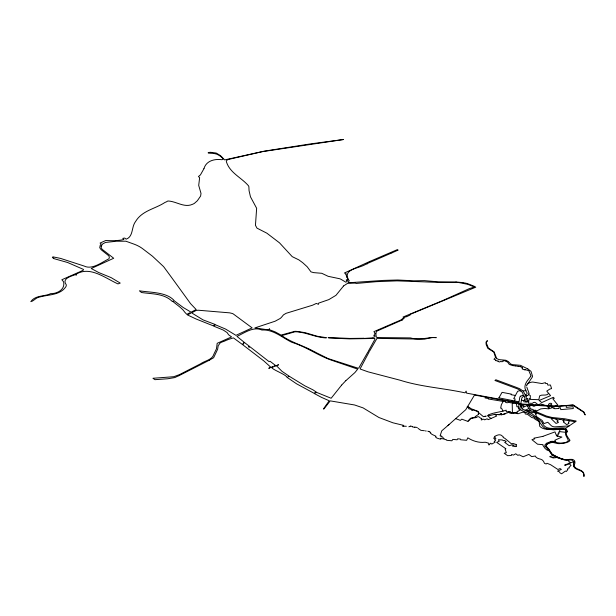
<?xml version="1.0" encoding="UTF-8"?>
<svg xmlns="http://www.w3.org/2000/svg" width="616" height="616" viewBox="0 0 616 616"><rect width="100%" height="100%" fill="white"/><g stroke="black" fill="none" stroke-linecap="round" stroke-linejoin="round"><path stroke-width="0.92" d="M525.594 395.433L525.24 394.787A2.957 1.709 0 0 0 527.027 392.831C522.73 386.74 525.64 382.636 529.775 377.639L530.484 376.507M375.852 333.348L376.415 331.731A6.037 3.488 0 0 1 377.292 330.923L402.233 319.989M418.01 428.336L420.897 430.338L424.409 430.73M478.401 414.476L475.09 416.701L475.883 417.14L470.539 418.279L467.698 421.329L461.777 419.157L460.375 420.382L455.771 418.664M559.474 431.6L565.557 432.309L565.865 431.208A3.18 1.84 0 0 0 562.308 429.098L560.013 429.267L559.428 432.147L558.581 432.062L559.012 433.51L558.05 433.602L558.404 435.004L557.003 434.965L557.442 436.059M520.913 404.427L520.728 406.329M315.015 352.059L327.966 358.52L358.15 368.229L358.812 367.998L368.014 351.767L369.084 352.021L360.152 368.761A1.016 0.585 0 0 0 360.429 369.115L368.022 371.825L400.269 380.264C421.352 386.964 443.52 388.095 465.049 392.854L466.15 391.083L466.551 393.131L516.863 402.41L520.736 403.942L521.629 399.391M521.644 399.33C520.782 396.904 526.665 395.464 522.753 395.41A3.673 2.125 0 0 0 522.522 395.441A1.732 1.001 0 0 0 522.283 395.487L520.774 396.142M530.53 376.307L531.084 376.037L528.844 370.74L525.795 369.785M101.232 245.915L101.24 247.863L102.187 249.349L113.706 258.258L91.237 268.514L98.691 272.526L111.088 277.6L120.228 283.083L117.972 283.914C105.436 278.27 89.736 265.457 75.868 274.405L76.284 275.175L75.483 274.567C71.572 276.184 61.461 278.394 66.22 284.715A8.016 4.628 0 0 1 65.758 286.894C60.006 295.318 48.595 294.502 39.855 296.974C36.198 297.205 33.734 301.185 30.8 301.678C35.151 295.041 44.837 296.612 50.658 293.647C57.134 293.801 65.427 289.605 63.602 281.789L61.846 279.749L81.25 271.171L83.522 270.008L83.406 269.385L67.583 262.493L53.415 258.489L53.754 258.073L52.368 257.688L52.837 256.826L60.599 258.412L84.099 266.035C92.03 270.062 101.717 262.339 108.77 258.889A6.668 3.85 0 0 0 109.148 258.204L109.301 257.488A6.668 3.85 0 0 0 108.578 255.632L101.132 249.711L99.73 247.717L100.223 245.284L101.224 243.928L100.085 243.05L105.798 240.494C111.742 240.841 118.126 240.833 123.878 239.524L122.8 238.346L124.74 238.069L126.18 239.17C133.572 236.513 131.285 226.904 135.566 221.537C142.119 210.518 154.963 208.986 164.803 202.541A4.505 2.603 0 0 1 165.989 202.048L167.906 200.993C176.261 201.216 184.122 208.046 192.446 204.335A15.292 8.832 0 0 0 194.379 203.38L197.336 200.77L200.608 196.065L201.009 193.424L198.706 185.401L199.638 177.631L198.429 176.561L200.423 174.906L203.942 168.684M520.743 406.752A4.659 2.695 0 0 1 520.72 406.452L523.369 407.184L523.977 405.598L520.82 405.413M526.649 385.839L526.742 385.308A5.436 3.142 0 0 0 526.811 385.1L526.834 385.031M516.993 413.405L516.447 413.19M518.78 403.418L519.835 397.081A8.624 4.982 0 0 1 519.989 396.858L520.312 396.504A4.974 2.872 0 0 1 520.505 396.319L520.759 396.15M529.922 398.837L529.121 398.798L528.42 403.172L532.309 403.388C536.059 399.538 536.952 407.315 540.401 403.726L544.598 405.305L558.666 406.16L573.211 404.881L584.037 412.112L585.2 414.968L583.36 412.019L572.811 405.189L554.962 406.491L528.582 404.989M549.495 406.013L548.918 406.783L549.457 408L548.879 408.385L546.962 405.882M551.412 406.098L551.274 406.968L554.284 406.883L554.415 406.244M528.952 393.432L528.975 393.208A1.686 0.97 0 0 1 528.959 393.016L526.865 387.341A6.306 3.642 0 0 0 526.834 387.164L526.819 387.118M345.946 274.251L345.992 273.335L344.329 273.042L369.646 261.515M528.952 393.655L528.798 394.109M568.653 420.497C570.116 422.73 567.097 422.337 568.984 423.323L566.728 424.663L563.394 421.975L564.14 421.66L562.878 420.497L564.148 419.927L575.267 421.737L576.237 421.075L564.964 418.818L551.951 417.455L546.4 416.031L533.248 410.479L533.864 410.218L532.286 409.224L531.747 409.447L530.122 408.038L528.52 404.82L519.581 404.273L514.899 402.51L474.497 395.033L465.781 409.678L447.947 425.502M525.602 395.457L526.557 398.86L527.766 398.721L526.811 399.661L527.473 402.017L523.839 401.801L523.639 400.477L521.436 400.354M573.696 463.779L573.665 462.254L574.497 461.954L574.412 461.461L564.595 465.049L564.957 465.442L569.253 463.871L571.055 465.365L569.369 467.028L569.276 468.083L568.529 467.875L567.351 469.3L567.898 469.546L566.35 471.471L565.465 471.032L561.615 473.796L559.867 472.795L559.528 471.91L557.557 471.117L561.376 469.415L560.044 468.568L557.904 469.484L550.658 464.741L547 463.278L546.161 464.01L544.444 463.324L543.558 461.315C541.587 458.204 538.276 459.652 535.897 457.034L535.373 456.017L531.654 456.61L528.844 454.392L523.153 456.795L519.18 454.824L517.894 455.355L515.746 453.784L513.498 455.078L511.526 454.5L511.388 455.501L507.599 455.678L504.196 453.245L506.337 452.683L505.135 449.11L505.928 448.779L496.673 442.38L499.23 441.302L498.398 439.755L502.402 439.955L503.449 440.756L504.558 440.409L506.206 441.703L504.666 442.35L509.232 445.707L512.15 444.821L514.191 445.222L512.389 446.053L515.307 446.623L516.431 446.161M524.308 396.342L525.232 399.584L524.478 399.545L524.324 400.523L525.332 400.577L526.01 401.94M573.658 465.219L573.696 463.786M569.785 440.632L569.469 441.079A13.729 7.923 0 0 1 569.184 441.318A6.291 3.634 0 0 1 568.776 441.603A5.421 3.126 0 0 1 568.483 441.772L566.427 442.627L560.729 443.458A3.034 1.756 0 0 1 560.106 443.574A5.159 2.98 0 0 1 559.151 443.643A5.036 2.911 0 0 1 558.212 443.605A4.312 2.487 0 0 1 557.75 443.551L552.498 442.327L548.648 443.274A4.027 2.325 0 0 0 548.348 443.458L546.692 444.66A4.012 2.318 0 0 0 546.446 445.083A2.903 1.679 0 0 0 546.361 445.468M522.376 367.791L522.199 368.791M101.17 246.084L102.71 243.921L105.459 242.465L116.455 241.233L125.887 241.21L134.404 244.275A34.057 19.666 0 0 1 143.051 249.018L152.483 256.225L163.617 266.643C172.649 278.871 181.689 291.414 190.567 303.657L196.173 309.54L191.083 312.173L183.221 307.507L174.52 301.001C167.213 291.915 150.45 292.592 139.378 290.814L141.488 292.5C151.929 294.109 164.141 293.355 172.226 301.416L173.096 301.055L173.543 301.409L173.05 301.617C176.892 304.912 182.536 308.508 184.708 312.12L186.802 314.368L189.913 312.728L190.698 313.29L187.356 314.884L196.173 319.034L213.251 325.825L214.969 324.386L203.034 319.881L191.622 312.866L196.265 310.387L198.468 310.241L229.714 312.859L232.378 313.505A6.483 3.742 0 0 1 233.472 314.083L252.129 327.889L235.943 335.35L225.579 329.06L215.431 324.778L213.783 326.164L223.254 330.053L227.127 332.594L228.621 334.811L231.578 336.913L217.186 343.305L216.478 348.772L213.806 354.323C212.25 359.983 204.774 360.722 200.547 363.817L179.464 374.613L173.735 376.715L152.922 378.278L155.001 379.672L167.875 378.74L174.829 377.57L177.293 376.384A18.187 10.503 0 0 0 178.679 375.829L209.14 360.314M523.261 395.364C523.254 392.677 520.674 389.289 517.625 391.329L513.736 398.637L514.968 398.906A2.056 1.186 0 0 1 515.107 399.091L514.591 400.939L498.891 397.867M516.354 444.76L515.977 445.568L516.416 446.115M486.278 341.695L486.255 341.749A6.06 3.496 0 0 0 486.14 342.011L486.124 342.034A5.829 3.365 0 0 0 485.993 342.673L486.201 344.614L487.78 348.31L493.77 352.021L495.587 357.534L493.963 359.267L495.888 359.998L495.364 360.56L498.382 361.038L497.99 361.461L499.676 361.977L500.777 361.415L502.017 361.792L503.38 361.161L503.064 360.476L505.39 360.891M403.095 426.264L405.921 426.249A2.264 1.309 0 0 1 406.206 426.272L406.337 426.287M369.731 348.71L374.867 339.354L374.759 338.454L349.595 338.877L328.767 337.991L328.12 337.522L349.919 338.438L363.979 338.269L363.571 338.484L372.788 337.838L373.011 337.306L374.967 336.829L374.759 335.697A0.793 0.454 0 0 0 374.189 335.45L373.75 335.227L374.813 335.204L374.69 332.663L373.897 331.647L400.662 320.089L403.734 317.925L403.049 317.024L442.442 300.7L469.284 288.65L474.505 287.002L467.806 284.338L458.681 282.521L438.315 282.39L397.02 280.865L376.16 281.689L355.956 283.476L355.563 283.075L347.532 283.383L343.636 285.893M487.718 415.569L488.573 415.292L488.211 415.022C494.017 412.258 500.492 412.212 506.183 410.171L506.244 411.734L510.641 411.734L510.702 412.735L517.24 412.774L517.178 411.296L518.333 411.326L518.818 410.61L520.135 410.31L518.518 408.662L518.095 406.729L516.863 406.691L516.524 403.68L517.047 403.241M511.426 401.401L511.95 400.446M369.438 349.233L368.483 350.92L369.562 351.174L376.992 338.369L424.378 339.193L431.793 337.522L436.282 337.676L435.458 337.499M485.577 397.074L485.069 397.959L488.596 398.56L488.357 398.983L503.187 401.424M498.929 397.797L502.063 392.346L511.411 394.125L511.103 394.687L515.361 395.464M526.896 384.923L528.32 383.237L528.058 383.629A6.522 3.765 0 0 1 532.678 382.036L541.903 383.545L545.406 382.636L545.714 383.622L547.308 383.452L547.832 385.115L550.442 384.977L551.574 388.588L549.788 389.089L546.762 391.106L550.581 395.649L539.139 400.477L541.764 402.571L553.376 397.289L554.292 398.344L552.822 398.806L557.811 405.051L555.17 405.836M203.942 168.669C206.168 160.714 214.661 158.697 221.875 159.698C226.257 159.806 217.679 153.877 215.639 153.869A10.303 5.944 0 0 0 213.767 153.484L212.651 153.353A10.934 6.314 0 0 0 210.88 153.276C205.236 153.245 209.509 151.836 211.896 152.452M528.158 383.314L532.239 377.215A8.431 4.866 0 0 0 532.517 376.214L530.992 371.34L527.812 368.899M486.409 341.487L486.478 341.395A6.06 3.496 0 0 1 486.571 341.295M516.524 403.68L512.882 403.195L512.219 404.088L512.435 412.705M403.719 425.41L392.923 422.799L378.925 417.509L363.07 407.877L354.6 404.982L330.199 400.87L323.831 409.101L323.415 408.939L329.221 400.77L321.56 397.389L314.299 393.539L315.176 393.17L314.63 392.854L313.875 393.177L296.558 383.807L287.349 377.562L287.795 377.369L287.349 377.007L286.848 377.231C286.409 374.259 266.035 367.436 273.489 366.905L272.98 366.52L268.745 368.345L270.647 367.098L263.902 360.984L242.889 344.86L243.566 343.389L244.59 342.588L249.78 346.615L248.502 346.669L249.064 347.124L250.404 347.101L269.069 361.63L269.993 361.23L275.491 365.442L274.128 366.012L274.667 366.405L278.578 364.741L276.507 365.781L281.951 371.294L289.197 376.207L288.465 376.522L289.697 376.538L304.851 385.832L312.966 389.851L316.37 392.115L315.623 392.43L316.185 392.739L316.817 392.469L331.154 398.267L341.641 385.092M528.605 394.456L530.384 395.68L530.137 399.353L538.8 399.707L539.685 395.834C542.419 394.04 546.284 396.435 548.71 393.416M345.807 380.688L341.641 385.1M566.913 432.008L566.874 432.062A2.857 1.648 0 0 0 566.766 432.193L566.258 432.809A10.534 6.083 0 0 0 566.158 433.187A16.655 9.617 0 0 0 566.112 433.448L566.481 434.942A21.006 12.127 0 0 1 566.697 435.358L568.568 438.415A22.353 12.905 0 0 0 568.907 438.808L569.777 439.978A2.379 1.371 0 0 1 569.831 440.209A3.088 1.786 0 0 1 569.808 440.509M345.884 380.642L354.901 372.572L357.704 369.138L332.517 360.545C318.141 355.755 306.891 347.07 292.408 342.488L291.815 342.304C282.213 337.668 273.312 329.237 261.908 330.022C253.461 326.195 244.621 332.879 236.968 336.398L244.052 342.173L242.488 344.552L233.395 337.876L227.789 339.624A3.65 2.11 0 0 1 226.18 340.309C224.055 341.841 219.512 341.834 218.942 344.837L218.249 345.322L217.633 349.264L213.636 357.711L209.186 360.291M343.574 285.97L335.951 295.341L328.852 299.599L318.649 303.118L318.495 304.319L316.339 303.426L312.597 305.197L286.109 313.305L283.506 314.83L281.543 317.202A16.108 9.302 0 0 1 280.141 318.495L275.136 321.213L254.932 327.889L265.565 329.498L268.861 329.545L269.438 328.705L269.446 329.683L275.09 331.855L281.042 335.073L294.972 331.293L296.835 331.393L305.051 332.64L317.302 336.267L326.264 337.653M541.849 421.96L532.124 413.837L529.413 412.543L528.451 413.552L533.749 416.647M486.84 340.979L487.579 340.725L486.509 342.019L486.424 343.243L488.388 348.048L494.094 351.859L496.604 358.304M546.592 443.281L545.129 444.629L544.729 446.092C549.31 449.572 551.497 456.91 558.327 458.004M366.99 263.833L367.228 263.617A1.378 0.801 0 0 1 367.59 263.402L391.776 252.922M468.106 421.359L470.94 418.518L472.688 418.01M448.979 424.593L448.594 424.932M447.786 425.641L441.764 430.823L440.117 435.797L441.41 435.966L440.971 436.86C443.597 436.051 442.604 438.746 444.444 439L445.183 439.693L446.1 439.47L446.708 440.309L451.905 440.771L452.806 439.4L457.157 439.786L457.619 438.823L460.368 439.062L460.599 439.762L466.651 440.294L467.813 437.822C472.742 441.033 478.74 442.889 484.661 442.28A2.603 1.502 0 0 1 486.209 442.45L488.804 443.274L488.881 444.821M528.374 394.948L528.351 394.972A4.92 2.841 0 0 1 527.958 395.264L527.951 395.272A4.789 2.764 0 0 1 527.673 395.426M403.711 425.417L402.748 426.249A1.502 0.87 0 0 1 402.987 426.257M402.225 319.981L405.836 316.439M566.166 405.813L566.304 407.392L573.026 406.652L573.303 408.57L560.745 409.632L560.429 407.73L558.689 407.877L558.797 408.508L555.178 408.708L554.492 408.662L554.6 408.154L553.722 408.485L552.783 407.561L548.571 408.87L544.998 408.439L540.771 408.893L535.604 411.557M410.51 426.08L412.15 426.403M575.267 421.737L565.319 428.543A6.16 3.557 0 0 1 566.397 429.452A6.776 3.912 0 0 1 566.882 430.245A7.307 4.22 0 0 1 567.074 430.961L567.09 431.262M546.6 443.274L551.043 441.41M409.825 426.418L410.025 426.295A3.072 1.779 0 0 1 410.264 426.172L410.318 426.149M560.121 419.411L552.167 418.395L551.374 418.849L556.04 423.446L558.442 422.43L557.08 421.375L558.196 420.897L555.786 419.088M494.617 414.222L496.773 415.977L488.211 419.658L487.102 418.795L484.63 419.85L483.745 419.15L481.235 419.989L481.82 418.31C480.326 419.126 479.579 416.285 477.877 416.67L475.691 417.663L472.742 417.995M499.484 414.391L500.254 414.145M555.401 441.51L552.644 441.341M542.912 436.367L533.887 438.192L534.75 438.862L531.939 439.685L537.583 444.213L542.996 444.652L542.889 445.353L545.014 448.394L547.393 450.365L548.61 449.849M543.058 436.297L554.985 431.885L556.579 435.882L557.418 436.066M484.546 416.377L485.223 416.231M555.809 441.372L554.723 440.301L561.908 437.052L557.288 436.128M484.438 416.424L483.414 416.685L478.717 412.697L478.031 411.38L471.332 408.801L467.49 406.283M567.213 460.052L568.822 459.952L568.853 461.892L569.569 461.8L570.47 462.909M522.499 408.978L525.109 410.271L528.882 408.593L531.508 411.226L532.101 410.972L546.115 416.955L552.167 418.395M367.028 263.987L366.112 264.048C359.521 268.684 341.734 268.776 348.902 280.372L349.28 280.657L348.086 282.413L350.55 282.636L383.275 280.411L397.697 280.003L413.844 280.796L424.493 280.634L438.592 281.858L456.048 281.935M556.564 457.164L554.862 457.911L553.006 457.265L553.692 457.765L553.299 458.011L549.688 456.648L553.222 455.501M523.8 407.007L527.204 405.536L528.882 408.593M533.672 410.718L535.165 410.071L536.197 410.864L535.088 411.342M500.477 414.499L498.86 414.922L498.329 414.506M503.295 414.275L508.785 412.343L509.286 412.658M505.497 413.752L501.07 414.961L500.2 414.283L501.77 413.821A2.318 1.34 0 0 0 501.447 413.821A1.578 0.909 0 0 0 501.039 413.913M369.654 261.515L397.251 249.665L398.167 250.096L391.807 252.906M409.34 426.657L409.163 426.726A2.133 1.232 0 0 1 408.824 426.803M529.113 406.429L531.57 405.282L533.91 406.352L536.228 405.32M526.98 395.749L527.019 395.742A4.951 2.857 0 0 1 526.595 395.888M567.067 460.106L566.32 460.137M486.27 416.131L486.001 416.147A1.286 0.747 0 0 0 485.708 416.147L485.408 416.2M526.449 395.934L526.41 395.942A4.92 2.841 0 0 1 526.141 396.003M520.859 390.906L520.381 390.529A16.339 9.433 0 0 0 518.603 389.42L518.279 389.25A15.077 8.701 0 0 0 516.963 388.681L494.948 380.488L495.842 379.764L516.039 387.256L519.473 388.627L523.115 391.014L525.956 390.529L525.956 390.113M527.204 410.957L530.199 410.233M517.147 413.298L517.91 413.798L522.799 412.181L524.971 412.512L525.232 413.952L527.566 414.345L531.731 417.502L534.026 418.079C535.019 420.212 540.309 420.751 539.3 423.254L539.747 426.303C541.872 428.567 545.722 429.598 548.563 429.283L553.522 429.814L560.013 429.267M499.322 414.429L498.413 414.522M527.627 406.652L527.242 404.75M513.667 413.105L511.804 413.228M513.836 413.082L516.4 413.174M498.167 414.506L497.651 414.537M495.256 414.268L496.257 414.422M525.594 369.8L525.078 369.823M566.25 460.137L565.188 460.021M494.702 414.36L487.833 416.023L491.06 418.533M569.307 459.374L571.956 459.367A3.219 1.856 0 0 1 572.672 459.521L573.404 459.836A6.083 3.511 0 0 1 573.896 460.167A4.882 2.818 0 0 1 574.574 460.907A5.806 3.349 0 0 1 574.743 461.238A5.498 3.172 0 0 1 574.836 461.515L574.936 462.655A26.965 15.569 0 0 1 574.905 463.193C571.494 470.154 583.483 468.376 583.991 474.297A3.319 1.917 0 0 0 584.253 474.72L584.415 475.745A2.903 1.679 0 0 1 584.353 476.014A4.289 2.479 0 0 1 584.207 476.307C582.59 476.907 584.238 474.582 583.444 473.334M551.081 441.395L552.567 441.325M528.751 401.116L527.211 401.039M568.422 459.798L564.241 459.613L558.974 457.78A14.846 8.57 0 0 1 558.635 457.634A23.855 13.768 0 0 1 557.803 457.249L557.226 456.964A7.508 4.335 0 0 1 556.926 456.803L556.849 456.756A5.251 3.034 0 0 0 556.648 456.648L556.648 456.648M414.814 427.188L414.868 427.188A4.966 2.864 0 0 1 414.537 427.181L413.675 427.134A4.512 2.603 0 0 1 413.428 427.119L412.782 427.003M211.889 152.46L216.201 153.045L220.235 155.471A34.935 20.174 0 0 1 222.222 157.357L224.609 159.906L264.48 151.113L310.957 143.836L343.435 139.524L262.185 151.682L228.721 159.367A3.942 2.272 0 0 0 227.928 159.644L227.828 159.683A3.819 2.202 0 0 0 226.48 162.031C229.991 172.911 241.218 177.493 248.217 185.493A6.237 3.596 0 0 1 248.895 186.941L249.056 190.644L250.466 196.804L256.641 208.277L255.455 225.31L256.988 228.136L266.844 233.171L279.495 242.835L292.223 256.641L298.891 259.898L302.679 262.67L307.199 266.782L310.995 271.872L313.629 272.619L321.768 273.296L328.159 276.315L339.755 278.755A9.101 5.259 0 0 1 341.018 279.325L345.853 282.197L347.647 280.85C343.366 278.671 350.273 281.704 346.739 276.992M544.598 405.305L535.958 404.866M535.866 404.866L520.936 403.942M496.357 414.422L497.536 414.537M511.357 413.136L509.378 412.697M456.079 281.943L462.893 282.644M513.575 365.727L515.507 365.919M515.623 365.935L518.164 366.274M524.847 369.823L524.37 369.739M426.257 431.023L425.941 431A1.956 1.132 0 0 1 425.417 430.915M326.249 337.915C315.939 337.576 306.645 332.44 296.388 331.778M513.12 365.665L512.443 365.519M524.178 369.708L522.237 368.869M560.129 419.411L564.148 419.927M443.813 438.908L440.402 438.492L440.84 439.1A1.648 0.955 0 0 0 440.386 438.962M518.172 366.274L520.066 366.559A3.211 1.856 0 0 1 520.343 366.635M514.591 400.939L518.557 401.778M512.882 403.195L508.908 402.456L506.899 402.779L505.382 402.14L505.69 401.617L503.326 401.17L501.385 404.65L500.631 408.177L501.555 408.177L503.002 411.072M462.924 282.652L465.38 283.09A12.305 7.107 0 0 1 468.268 283.907L472.487 285.585A16.332 9.425 0 0 1 474.759 286.586L475.768 287.187L409.779 314.53L410.248 314.915L406.398 316.832L405.844 316.447M564.849 428.058C557.865 426.842 547.239 431.485 542.881 424.155M510.01 412.789L510.702 412.735M427.773 431.185L427.851 431.2A5.867 3.388 0 0 1 428.066 431.254L428.282 431.315M564.703 459.967L563.956 459.798A9.356 5.398 0 0 1 563.078 459.536L558.766 458.181M509.809 412.751L509.301 412.528M467.174 406.83L469.092 407.723L468.522 408.685L472.403 409.809L471.725 410.279L473.227 409.925L477.677 411.488M569.099 425.918L555.108 426.834A4.212 2.433 0 0 1 554.539 426.826L554.539 426.826A4.235 2.449 0 0 1 551.228 425.633L547.801 422.283L543.982 423.577L542.165 420.474L536.205 416.362L536.005 414.483L535.281 413.96L536.505 413.552L533.187 412.158L532.301 412.543L525.109 410.271M565.057 428.112L565.65 428.305M435.443 337.499C427.227 337.445 418.795 340.44 410.41 337.899L377.046 337.553L376.222 336.829L375.86 333.379M561.222 458.797L552.86 454.962A5.013 2.895 0 0 1 552.567 454.8L552.39 454.693A5.313 3.065 0 0 1 551.921 454.354M512.381 365.504L509.255 364.41L507.8 362.308L505.405 360.884M561.469 458.743L561.992 458.912A11.127 6.422 0 0 0 562.516 459.066L564.518 459.559A3.403 1.963 0 0 0 565.011 459.628A4.335 2.502 0 0 0 565.973 459.667L566.304 459.652A6.214 3.588 0 0 0 566.789 459.621L567.105 459.582A11.119 6.422 0 0 0 567.683 459.513L572.087 460.19L573.65 461.738M428.651 431.454L428.821 431.516A4.389 2.533 0 0 1 429.059 431.631L429.121 431.654A5.167 2.98 0 0 0 429.344 431.754A6.799 3.927 0 0 1 429.583 431.855L429.629 431.87M429.752 431.924L429.799 431.939A2.703 1.555 0 0 1 430.445 432.332L430.576 432.432A1.987 1.147 0 0 1 430.715 432.671L430.476 433.148L431.778 434.195A3.427 1.979 0 0 0 432.27 434.511L436.005 436.259L435.643 436.744A0.862 0.501 0 0 0 435.504 436.913L436.875 438.061L439.555 438.931A1.186 0.685 0 0 0 439.886 438.954M580.418 470.716L582.428 471.74L583.398 473.219M516.231 444.544L513.205 443.52L511.365 443.759L504.681 438.192L503.172 437.553L503.357 436.906L501.247 435.227C499.091 434.064 496.758 435.373 494.363 436.544L495.372 437.322L493.447 438.153L495.949 438.646L494.533 439.393L495.618 440.271L494.201 441.495L495.241 442.142L491.784 444.074L490.721 443.181L488.988 444.921M529.413 412.543L525.918 410.533M528.474 413.521L521.536 410.395L519.072 407.677A4.766 2.749 0 0 1 518.849 407.176L518.949 404.142M527.781 368.899L520.42 365.311L512.851 364.664A5.067 2.926 0 0 1 511.927 364.456A5.067 2.926 0 0 1 511.28 364.218A3.842 2.218 0 0 1 511.034 364.11A4.32 2.495 0 0 1 510.602 363.871A3.149 1.817 0 0 1 510.371 363.702L508.346 361.538L505.798 360.252L499.668 359.69A9.302 5.367 0 0 1 499.23 359.59A16.44 9.494 0 0 1 498.783 359.475L497.22 358.789A4.612 2.664 0 0 1 496.604 358.304M314.876 352.029C304.612 346.007 292.777 343.112 282.844 336.428M520.751 366.782L522.399 367.706M282.729 336.367L281.635 335.643L294.394 331.947A3.496 2.017 0 0 1 295.226 331.793A3.457 1.994 0 0 1 295.834 331.762M580.364 470.686L576.753 469.238A1.502 0.862 0 0 1 576.514 469.123L574.666 467.906L573.65 466.374M533.764 416.655L534.773 417.509A1.255 0.724 0 0 0 534.95 417.717C541.51 421.244 540.732 429.098 549.51 429.16A11.188 6.46 0 0 1 549.803 429.267L562.824 428.936L566.019 429.953L566.597 430.861L565.742 432.771L565.665 434.935L568.452 440.563C562.639 446.846 553.314 439.085 547.07 443.967A5.136 2.965 0 0 0 546.238 445.029L545.984 446.277L549.072 449.911L551.358 453.784A3.696 2.133 0 0 0 551.482 453.938A5.629 3.249 0 0 0 551.874 454.323M556.471 456.556L553.907 455.132A12.682 7.323 0 0 0 553.491 454.931L553.368 454.87A4.666 2.695 0 0 1 553.13 454.747A6.676 3.858 0 0 1 552.398 454.262L551.882 453.738A11.219 6.476 0 0 1 551.743 453.53A10.603 6.122 0 0 1 551.513 453.137L548.694 448.941A15.67 9.047 0 0 0 548.271 448.533L546.677 446.646A5.475 3.165 0 0 1 546.554 446.4A7.046 4.066 0 0 1 546.438 446.061L546.407 445.945A9.255 5.344 0 0 1 546.369 445.591L546.361 445.468M509.216 412.443L508.916 411.757M522.483 408.986L521.336 407.815A4.635 2.672 0 0 1 521.182 407.646L521.182 407.646M542.588 423.346L542.781 423.7M523.115 391.014L525.24 394.787M478.262 412.435L478.124 412.135A3.881 2.241 0 0 0 478.078 411.973L477.893 411.688M542.034 422.468L542.511 423.238M346.739 276.984L345.938 274.266M573.635 466.266L573.604 465.527A7.7 4.451 0 0 0 573.635 465.365A7.469 4.312 0 0 1 573.658 465.226M478.409 414.322L478.347 412.674M549.21 405.544L548.425 404.342C550.612 401.717 553.93 404.512 549.942 405.051L549.972 405.582M521.044 407.469A4.682 2.703 0 0 1 520.759 406.822M527.473 395.534A4.92 2.841 0 0 1 527.258 395.634M527.65 395.449A4.951 2.857 0 0 1 527.45 395.549M520.412 366.551A1.879 1.086 0 0 1 520.851 366.72M567.282 431.254A4.805 2.772 0 0 1 567.244 431.793M567.028 431.778A1.671 0.963 0 0 1 566.982 431.916M500.947 413.96A1.825 1.055 0 0 1 500.7 414.021M295.826 331.654A3.38 1.948 0 0 1 296.411 331.678M417.294 427.627A1.732 1.001 0 0 0 417.07 427.527L416.909 427.473A3.103 1.794 0 0 0 415.962 427.273L415.5 427.219A3.172 1.833 0 0 0 415.184 427.188M412.481 426.788A2.479 1.432 0 0 1 412.343 426.642M308.385 348.633L307.969 348.433L308.37 348.648"/></g></svg>
